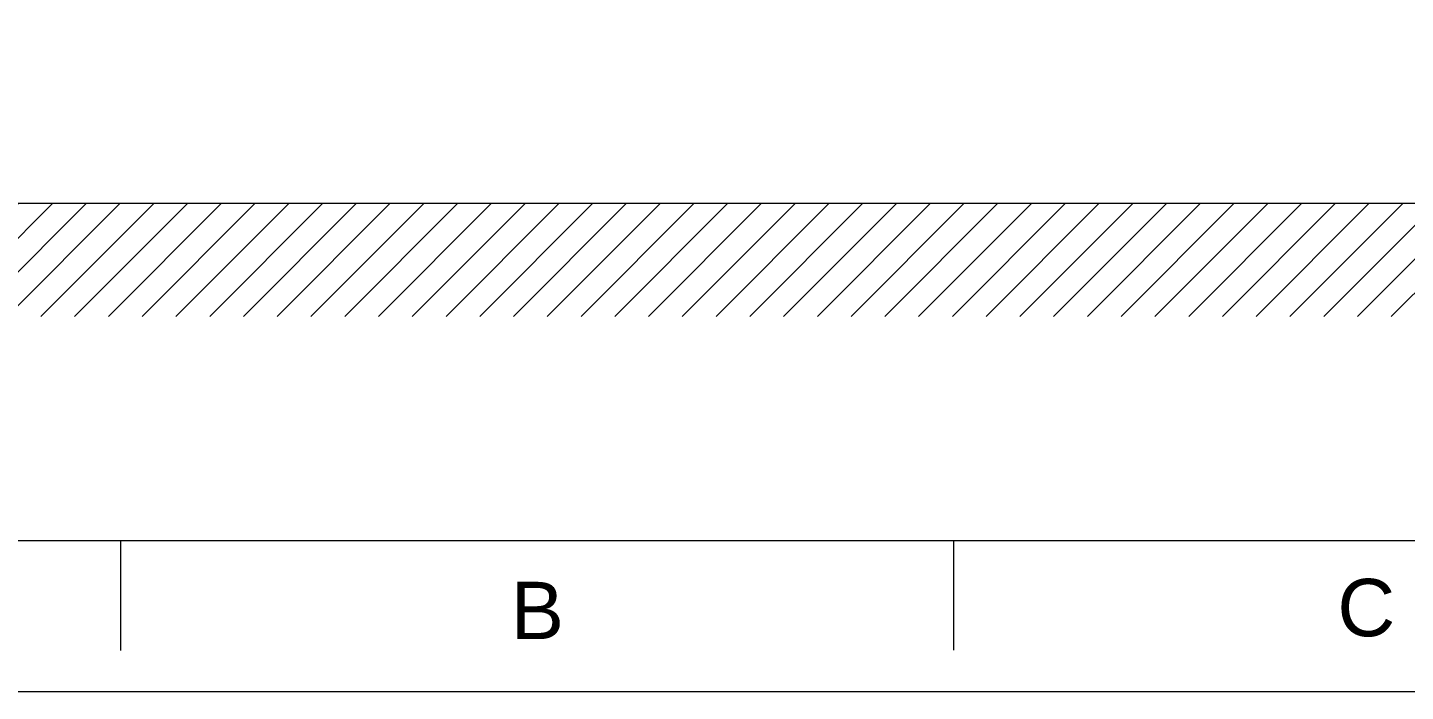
# Model space of a CAD drawing. Header units: millimetres. Extents: x 6110 to 6704, y -2661 to -1821.
# Drawn here: x 6228.3 to 6411.6, y -2660.8 to -2572.6 of the extents above; entities that cross this region are included whole.
import ezdxf

# ---------------------------------------------------------------- set-up
doc = ezdxf.new("R2010")
doc.units = ezdxf.units.MM
doc.header["$LTSCALE"] = 0.1
doc.layers.get('0').update_dxf_attribs({"lineweight": 15})
doc.layers.add('DIM', color=3, linetype='Continuous', lineweight=9)
doc.styles.get("Standard").update_dxf_attribs({"font": 'arial.ttf'})

msp = doc.modelspace()

# ---------------------------------------------------------------- hatches: boundary and pattern name
at = {"layer": 'DIM'}
h = msp.add_hatch(dxfattribs=at)
h.set_pattern_fill('ANSI31', color=2)
edge = h.paths.add_edge_path()
edge.add_line((6619.617, -2595.98), (6619.617, -1962.206))
edge.add_line((6634.617, -1966.11), (6619.617, -1966.11))
edge.add_line((6634.617, -2610.98), (6634.617, -1966.11))
edge.add_line((6634.617, -2610.98), (6184.457, -2610.98))
edge.add_line((6619.617, -2595.98), (6184.457, -2595.98))
edge.add_line((6184.457, -2610.98), (6184.457, -2595.98))

# ---------------------------------------------------------------- linework, layer by layer
msp.add_line((6619.617, -2595.98), (6184.457, -2595.98))
at = {"linetype": 'Continuous'}
msp.add_line((6683.844, -2640.794), (6129.844, -2640.794), dxfattribs=at)
at = {"color": 7, "linetype": 'Continuous'}
for p, q in [((6240.649, -2640.8), (6240.649, -2655.336)), ((6351.449, -2640.798), (6351.449, -2655.334)), ((6109.844, -2660.794), (6703.844, -2660.794))]:
    msp.add_line(p, q, dxfattribs=at)

# ---------------------------------------------------------------- texts
at = {"char_height": 7.624, "attachment_point": 5}
for s, insert in [('B', (6296.113, -2650.039)), ('C', (6406.366, -2649.712))]:
    msp.add_mtext_dynamic_manual_height_columns(s, width=10, gutter_width=12.5, heights=[0], dxfattribs=dict(at, insert=insert))

doc.saveas('drawing.dxf')
